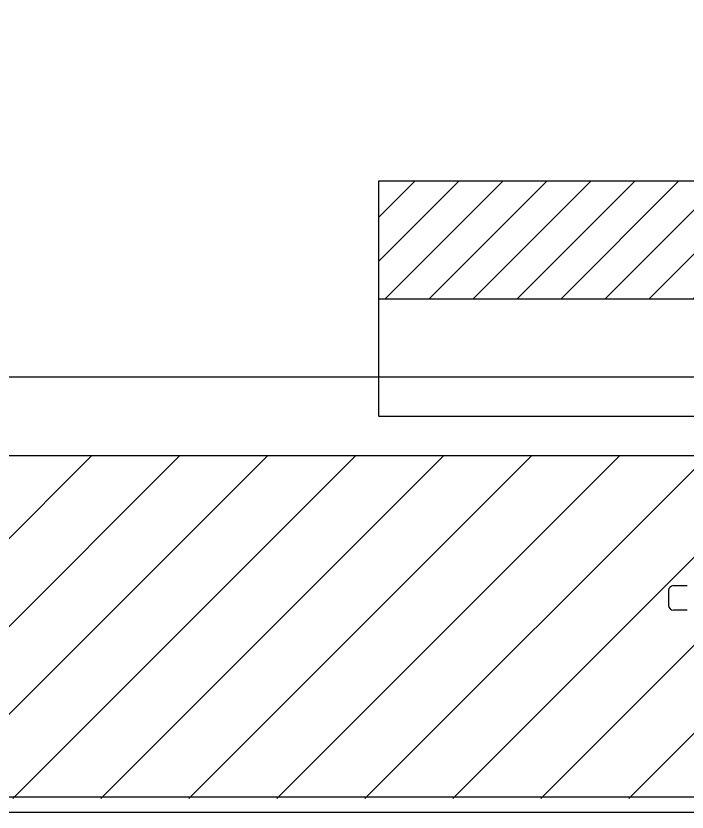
# Model space of a CAD drawing. Extents: x -599358 to 2865263, y -1062760 to 486533.
# Drawn here: x 306936 to 308648, y -692984 to -690952 of the extents above; entities that cross this region are included whole.
import ezdxf

# ---------------------------------------------------------------- set-up
doc = ezdxf.new("R2010")
doc.units = 0
doc.linetypes.add('DASH', pattern=[0.35, 0.25, -0.1])
for name, color, linetype in [('A-HATCH-1', 252, 'Continuous'), ('A-LIN-V', 9, 'Continuous'), ('A-SFCE', 30, 'Continuous'), ('EWHS5T6M-3', 7, 'Continuous'), ('FHSGH10105-主梁-04', 7, 'Continuous'), ('FHSGH10105-主梁-06', 7, 'Continuous')]:
    doc.layers.add(name, color=color, linetype=linetype)

# ---------------------------------------------------------------- blocks, each defined once
blk = doc.blocks.new('G$C2C10B007')
at = {"layer": 'A-LIN-V'}
h = blk.add_hatch(dxfattribs=at)
h.set_pattern_fill('ANSI31', color=252, scale=50)
h.set_pattern_definition([(45, (0, 400), (-56.1266, 56.1266), [])])
h.paths.add_polyline_path([(-150, 600), (-3050, 600), (-3050, 300), (3050, 300), (3050, 600), (150, 600), (150, 2100), (-150, 2100)])
blk.add_lwpolyline([(-150, 600), (-3050, 600), (-3050, 300), (3050, 300), (3050, 600), (150, 600), (150, 2100), (-150, 2100), (-150, 600)], dxfattribs=at)
at = {"layer": 'A-SFCE', "linetype": 'DASH'}
for p, q in [((-3050, 300), (-3050, 0)), ((-3050, 0), (3050, 0))]:
    blk.add_line(p, q, dxfattribs=at)

msp = doc.modelspace()

# ---------------------------------------------------------------- hatches: boundary and pattern name
at = {"layer": 'A-HATCH-1'}
h = msp.add_hatch(dxfattribs=at)
h.set_pattern_fill('ANSI31', color=4, scale=100, angle=180)
h.set_pattern_definition([(45, (-1085239.83, -1271056.52), (-112.253202, 112.253202), [])])
h.paths.add_polyline_path([(310910.6, -692074), (303134.9, -692074), (303134.9, -692949), (310910.6, -692949)])

# ---------------------------------------------------------------- linework, layer by layer
at = {"color": 6, "linetype": 'DASH'}
msp.add_line((310910.6, -691874), (303080.6, -691874), dxfattribs=at)
at = {"layer": 'EWHS5T6M-3', "color": 4, "linetype": 'Continuous'}
for p, q in [((308600.8, -692418.7), (308600.8, -692456.5)), ((308600.8, -692418.7), (308600.8, -692456.5)), ((308648, -692406.2), (308613.4, -692406.2)), ((308648, -692406.2), (308613.4, -692406.2)), ((308648, -692469), (308613.4, -692469)), ((308648, -692469), (308613.4, -692469))]:
    msp.add_line(p, q, dxfattribs=at)
for centre, start, end in [((308613.4, -692418.7), 90, 180), ((308613.4, -692418.7), 90, 180), ((308613.4, -692456.5), 180, 270), ((308613.4, -692456.5), 180, 270)]:
    msp.add_arc(centre, 12.6, start, end, dxfattribs=at)
at = {"layer": 'FHSGH10105-主梁-04', "color": 4, "linetype": 'Continuous'}
msp.add_line((303125.8, -692074), (310910.6, -692074), dxfattribs=at)
at = {"layer": 'FHSGH10105-主梁-06', "color": 4, "linetype": 'Continuous'}
for p, q in [((303379.6, -692944.7), (310910.6, -692944.7)), ((303386.3, -692984), (310910.6, -692984))]:
    msp.add_line(p, q, dxfattribs=at)

# ---------------------------------------------------------------- block references
at = {"layer": 'A-LIN-V'}
msp.add_blockref('G$C2C10B007', (310910.6, -691974), dxfattribs=at)

doc.saveas('drawing.dxf')
